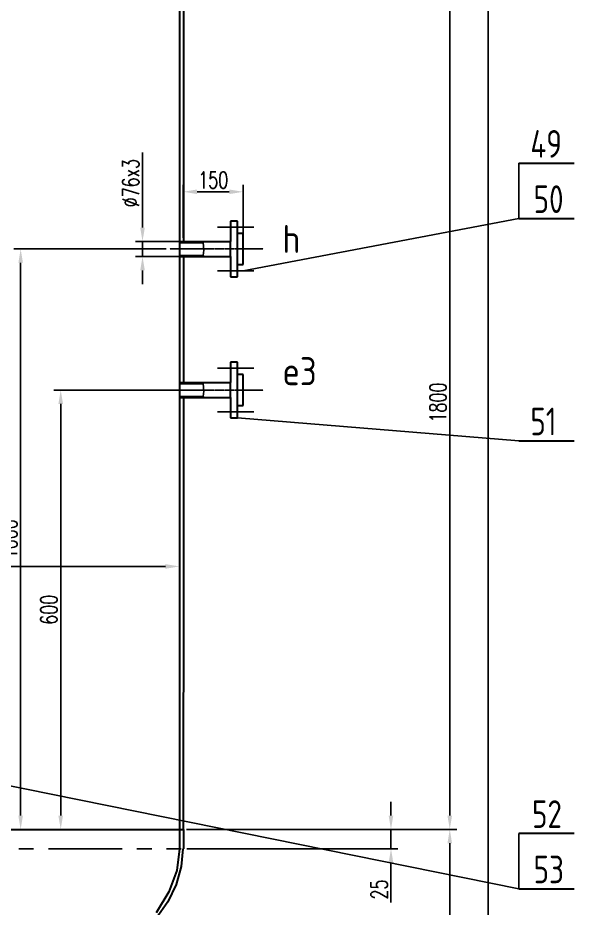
# Model space of a CAD drawing. Extents: x 25064 to 67879, y 10 to 12625.
# Drawn here: x 53509 to 55017, y 2542 to 4956 of the extents above; entities that cross this region are included whole.
import ezdxf

# ---------------------------------------------------------------- set-up
doc = ezdxf.new("R2010")
doc.units = 0
doc.linetypes.add('CENTER1', pattern=[0.75, 0.5, -0.1, 0.05, -0.1])
doc.linetypes.add('PHANTOM2', pattern=[1, 0.5, -0.1, 0.1, -0.1, 0.1, -0.1])
doc.layers.get('DEFPOINTS').update_dxf_attribs({"linetype": 'CONTINUOUS'})
for name, color, linetype in [('1', 2, 'CONTINUOUS'), ('4', 3, 'CENTER1'), ('TEXT', 2, 'CONTINUOUS'), ('图层1', 2, 'CONTINUOUS')]:
    doc.layers.add(name, color=color, linetype=linetype)
doc.layers.add('2', color=1, linetype='CONTINUOUS', lineweight=30)
doc.styles.add('HZTXT', font='txt', dxfattribs={"width": 0.7, "bigfont": 'HZ.SHX'})
doc.styles.add('样式 1', font='gbenor.shx', dxfattribs={"bigfont": 'gbcbig.shx'})
doc.dimstyles.new('1', dxfattribs={"dimscale": 15, "dimtxt": 3, "dimasz": 2.5, "dimexe": 1.25, "dimexo": 0.625, "dimtad": 1, "dimdec": 0, "dimdsep": 46, "dimlunit": 6, "dimtxsty": 'HZTXT', "dimcen": 2.5, "dimclrt": 256, "dimadec": 0, "dimazin": 0, "dimtfac": 1, "dimtdec": 0, "dimtmove": 0, "dimatfit": 3, "dimfxl": 0, "dimtolj": 1, "dimtzin": 0, "dimarcsym": 0})

# ---------------------------------------------------------------- blocks, each defined once
blk = doc.blocks.new('*D26')
at = {"layer": 'DEFPOINTS', "color": 0}
for p in [(53956.7, 2755.8), (52974.8, 2204.3), (54679.8, 2204.3)]:
    blk.add_point(p, dxfattribs=at)
at = {"layer": 'TEXT', "color": 0, "lineweight": -2}
for p, q in [((53966.1, 2755.8), (54698.5, 2755.8)), ((54679.8, 2718.3), (54679.8, 2241.8)), ((52984.2, 2204.3), (54698.5, 2204.3))]:
    blk.add_line(p, q, dxfattribs=at)
at = {"layer": 'TEXT', "color": 0}
for points in [[(54673.5, 2718.3), (54686, 2718.3), (54679.8, 2755.8)], [(54673.5, 2241.8), (54686, 2241.8), (54679.8, 2204.3)]]:
    blk.add_solid(points, dxfattribs=at)
at = {"layer": 'TEXT', "insert": (54647.9, 2480), "char_height": 45, "attachment_point": 5, "rotation": 90, "style": 'HZTXT'}
blk.add_mtext('\\A1;281', dxfattribs=at)
blk = doc.blocks.new('*D32')
at = {"layer": 'DEFPOINTS', "color": 0}
for p in [(54147.3, 2755.8), (53957.8, 2703.6), (54520.5, 2703.6)]:
    blk.add_point(p, dxfattribs=at)
at = {"layer": 'TEXT', "color": 0, "lineweight": -2}
for p, q in [((54520.5, 2793.3), (54520.5, 2830.8)), ((54156.6, 2755.8), (54539.2, 2755.8)), ((54520.5, 2755.8), (54520.5, 2703.6)), ((53967.2, 2703.6), (54539.2, 2703.6)), ((54520.5, 2666.1), (54520.5, 2557.4))]:
    blk.add_line(p, q, dxfattribs=at)
at = {"layer": 'TEXT', "color": 0}
for points in [[(54514.2, 2793.3), (54526.7, 2793.3), (54520.5, 2755.8)], [(54514.2, 2666.1), (54526.7, 2666.1), (54520.5, 2703.6)]]:
    blk.add_solid(points, dxfattribs=at)
at = {"layer": 'TEXT', "insert": (54488.6, 2593), "char_height": 45, "attachment_point": 5, "rotation": 90, "style": 'HZTXT'}
blk.add_mtext('\\A1;25', dxfattribs=at)
blk = doc.blocks.new('*D34')
at = {"layer": 'DEFPOINTS', "color": 0}
for p in [(53039.5, 11468.2), (53077.7, 2062.3), (54783.7, 2062.3)]:
    blk.add_point(p, dxfattribs=at)
at = {"layer": 'TEXT', "color": 0, "lineweight": -2}
for p, q in [((53048.9, 11468.2), (54802.4, 11468.2)), ((54783.7, 11430.7), (54783.7, 2099.8)), ((53087.1, 2062.3), (54802.4, 2062.3))]:
    blk.add_line(p, q, dxfattribs=at)
at = {"layer": 'TEXT', "color": 0}
for points in [[(54777.4, 11430.7), (54789.9, 11430.7), (54783.7, 11468.2)], [(54777.4, 2099.8), (54789.9, 2099.8), (54783.7, 2062.3)]]:
    blk.add_solid(points, dxfattribs=at)
at = {"layer": 'TEXT', "insert": (54751.8, 6765.3), "char_height": 45, "attachment_point": 5, "rotation": 90, "style": 'HZTXT'}
blk.add_mtext('\\A1;{\\fSimSun|b0|i0|c134|p2;～}9074', dxfattribs=at)
blk = doc.blocks.new('*D52')
at = {"layer": 'DEFPOINTS', "color": 0}
for p in [(53947, 3468.8), (52003, 3348.4), (53947, 3348.4)]:
    blk.add_point(p, dxfattribs=at)
at = {"layer": 'TEXT', "color": 0, "lineweight": -2}
for p, q in [((52003, 3357.8), (52003, 3487.5)), ((53947, 3357.8), (53947, 3487.5)), ((52040.5, 3468.8), (53909.5, 3468.8))]:
    blk.add_line(p, q, dxfattribs=at)
at = {"layer": 'TEXT', "color": 0}
for points in [[(52040.5, 3475), (52040.5, 3462.5), (52003, 3468.8)], [(53909.5, 3475), (53909.5, 3462.5), (53947, 3468.8)]]:
    blk.add_solid(points, dxfattribs=at)
at = {"layer": 'TEXT', "insert": (52975, 3500.7), "char_height": 45, "attachment_point": 5, "style": 'HZTXT'}
blk.add_mtext('\\A1;%%C1000', dxfattribs=at)
blk = doc.blocks.new('*D54')
at = {"layer": 'DEFPOINTS', "color": 0}
for p in [(53947, 3946.9), (53625.6, 2755.8), (53957.8, 2755.8)]:
    blk.add_point(p, dxfattribs=at)
at = {"layer": 'TEXT', "color": 0, "lineweight": -2}
for p, q in [((53937.7, 3946.9), (53606.8, 3946.9)), ((53625.6, 3909.4), (53625.6, 2793.3)), ((53948.5, 2755.8), (53606.8, 2755.8))]:
    blk.add_line(p, q, dxfattribs=at)
at = {"layer": 'TEXT', "color": 0}
for points in [[(53619.3, 3909.4), (53631.8, 3909.4), (53625.6, 3946.9)], [(53619.3, 2793.3), (53631.8, 2793.3), (53625.6, 2755.8)]]:
    blk.add_solid(points, dxfattribs=at)
at = {"layer": 'TEXT', "insert": (53593.7, 3351.4), "char_height": 45, "attachment_point": 5, "rotation": 90, "style": 'HZTXT'}
blk.add_mtext('\\A1;600', dxfattribs=at)
blk = doc.blocks.new('*D55')
at = {"layer": 'DEFPOINTS', "color": 0}
for p in [(53921, 4329.2), (53517, 2755.8), (53937.7, 2755.8)]:
    blk.add_point(p, dxfattribs=at)
at = {"layer": 'TEXT', "color": 0, "lineweight": -2}
for p, q in [((53911.7, 4329.2), (53498.3, 4329.2)), ((53517, 4291.7), (53517, 2793.3)), ((53928.3, 2755.8), (53498.3, 2755.8))]:
    blk.add_line(p, q, dxfattribs=at)
at = {"layer": 'TEXT', "color": 0}
for points in [[(53510.8, 4291.7), (53523.3, 4291.7), (53517, 4329.2)], [(53510.8, 2793.3), (53523.3, 2793.3), (53517, 2755.8)]]:
    blk.add_solid(points, dxfattribs=at)
at = {"layer": 'TEXT', "insert": (53485.2, 3542.5), "char_height": 45, "attachment_point": 5, "rotation": 90, "style": 'HZTXT'}
blk.add_mtext('\\A1;1000', dxfattribs=at)
blk = doc.blocks.new('*D56')
at = {"layer": 'DEFPOINTS', "color": 0}
for p in [(53957.8, 5070.3), (53957.8, 2755.8), (54679.8, 2755.8)]:
    blk.add_point(p, dxfattribs=at)
at = {"layer": 'TEXT', "color": 0, "lineweight": -2}
for p, q in [((53967.2, 5070.3), (54698.5, 5070.3)), ((54679.8, 5032.8), (54679.8, 2793.3)), ((53967.2, 2755.8), (54698.5, 2755.8))]:
    blk.add_line(p, q, dxfattribs=at)
at = {"layer": 'TEXT', "color": 0}
for points in [[(54673.5, 5032.8), (54686, 5032.8), (54679.8, 5070.3)], [(54673.5, 2793.3), (54686, 2793.3), (54679.8, 2755.8)]]:
    blk.add_solid(points, dxfattribs=at)
at = {"layer": 'TEXT', "insert": (54647.9, 3913), "char_height": 45, "attachment_point": 5, "rotation": 90, "style": 'HZTXT'}
blk.add_mtext('\\A1;1800', dxfattribs=at)
blk = doc.blocks.new('*D156')
at = {"layer": 'DEFPOINTS', "color": 0}
for p in [(53847.2, 4349.7), (53957.8, 4349.7), (53957.8, 4308.7)]:
    blk.add_point(p, dxfattribs=at)
at = {"layer": '图层1', "color": 0, "lineweight": -2}
for p, q in [((53847.2, 4387.2), (53847.2, 4590.5)), ((53948.5, 4349.7), (53828.5, 4349.7)), ((53847.2, 4308.7), (53847.2, 4349.7)), ((53948.5, 4308.7), (53828.5, 4308.7)), ((53847.2, 4271.2), (53847.2, 4233.7))]:
    blk.add_line(p, q, dxfattribs=at)
at = {"layer": '图层1', "color": 0}
for points in [[(53841, 4387.2), (53853.5, 4387.2), (53847.2, 4349.7)], [(53841, 4271.2), (53853.5, 4271.2), (53847.2, 4308.7)]]:
    blk.add_solid(points, dxfattribs=at)
at = {"layer": '图层1', "insert": (53815.4, 4507.6), "char_height": 45, "attachment_point": 5, "rotation": 90, "style": 'HZTXT'}
blk.add_mtext('\\A1;%%C76x3', dxfattribs=at)
blk = doc.blocks.new('*D157')
at = {"layer": 'DEFPOINTS', "color": 0}
for p in [(54119.8, 4484.2), (53957.8, 4349.7), (54119.8, 4329.2)]:
    blk.add_point(p, dxfattribs=at)
at = {"layer": '图层1', "color": 0, "lineweight": -2}
for p, q in [((53957.8, 4359.1), (53957.8, 4503)), ((54119.8, 4338.6), (54119.8, 4503)), ((53995.3, 4484.2), (54082.3, 4484.2))]:
    blk.add_line(p, q, dxfattribs=at)
at = {"layer": '图层1', "color": 0}
for points in [[(53995.3, 4490.5), (53995.3, 4478), (53957.8, 4484.2)], [(54082.3, 4490.5), (54082.3, 4478), (54119.8, 4484.2)]]:
    blk.add_solid(points, dxfattribs=at)
at = {"layer": '图层1', "insert": (54038.8, 4516.1), "char_height": 45, "attachment_point": 5, "style": 'HZTXT'}
blk.add_mtext('\\A1;150', dxfattribs=at)

msp = doc.modelspace()

# ---------------------------------------------------------------- linework, layer by layer
at = {"layer": '1'}
for p, q in [((54866.88193, 4561.73632), (54866.88193, 4411.73632)), ((54866.88193, 4411.73632), (54119.83687, 4269.74611)), ((54013.24323, 4349.72923), (54011.83749, 4346.4908)), ((54011.83749, 4346.4908), (54013.56832, 4325.93598)), ((54013.56832, 4325.93598), (54011.83837, 4311.92869)), ((54011.83837, 4311.92869), (54013.17548, 4308.68923)), ((54013.24323, 3967.4538), (54011.83749, 3964.21537)), ((54011.83749, 3964.21537), (54013.56832, 3943.66055)), ((54013.56832, 3943.66055), (54011.83837, 3929.65326)), ((54011.83837, 3929.65326), (54013.17548, 3926.4138)), ((54866.88195, 3809.17631), (54104.71997, 3871.33666)), ((54866.88193, 2594.9548), (53096.51608, 2952.77341)), ((54866.88192, 2744.95481), (54866.88192, 2594.95481))]:
    msp.add_line(p, q, dxfattribs=at)
at = {"layer": '2'}
for p, q in [((53947.03054, 5074.57508), (53947.02983, 2755.80757)), ((53957.83629, 5074.57508), (53957.8317, 4349.72741)), ((53947.03651, 4755.28874), (53947.03659, 4663.97535)), ((53957.83042, 4755.28882), (53957.8304, 4663.97598)), ((54866.88195, 4561.73632), (55016.88195, 4561.73632)), ((54104.71589, 4404.81209), (54085.27589, 4404.8116)), ((54085.27589, 4404.8116), (54085.27741, 4349.7316)), ((54104.71674, 4371.33209), (54104.71589, 4404.81209)), ((54866.88195, 4411.73631), (55016.88195, 4411.73631)), ((54119.83674, 4371.33247), (54104.71674, 4371.33209)), ((54104.71899, 4287.09209), (54104.71674, 4371.33209)), ((54119.83899, 4287.09247), (54119.83674, 4371.33247)), ((54119.83886, 4287.09247), (54119.83687, 4371.33247)), ((53947.03555, 4349.72706), (54085.27741, 4349.7316)), ((53947.03557, 4346.48916), (54011.83749, 4346.4908)), ((54085.27845, 4308.6916), (54085.27741, 4349.7316)), ((53947.03572, 4311.92706), (54011.83837, 4311.92869)), ((53947.03573, 4308.68706), (54085.27845, 4308.6916)), ((53957.83144, 4308.68741), (53957.82928, 3967.45198)), ((54085.27845, 4308.6916), (54085.27997, 4253.6116)), ((54104.71899, 4287.09209), (54119.83899, 4287.09247)), ((54104.71997, 4253.61209), (54104.71899, 4287.09209)), ((54085.27997, 4253.6116), (54104.71997, 4253.61209)), ((54104.71589, 4022.53666), (54085.27589, 4022.53617)), ((54085.27589, 4022.53617), (54085.27741, 3967.45617)), ((54104.71674, 3989.05666), (54104.71589, 4022.53666)), ((54119.83674, 3989.05704), (54104.71674, 3989.05666)), ((54104.71899, 3904.81666), (54104.71674, 3989.05666)), ((54119.83899, 3904.81704), (54119.83674, 3989.05704)), ((54119.83886, 3904.81704), (54119.83687, 3989.05704)), ((53947.03555, 3967.45163), (54085.27741, 3967.45617)), ((53947.03557, 3964.21374), (54011.83749, 3964.21537)), ((54085.27845, 3926.41617), (54085.27741, 3967.45617)), ((53947.03572, 3929.65163), (54011.83837, 3929.65326)), ((53947.03573, 3926.41163), (54085.27845, 3926.41617)), ((53957.82902, 3926.41198), (53957.82631, 3499.56633)), ((54085.27845, 3926.41617), (54085.27997, 3871.33617)), ((54104.71899, 3904.81666), (54119.83899, 3904.81704)), ((54104.71997, 3871.33666), (54104.71899, 3904.81666)), ((54085.27997, 3871.33617), (54104.71997, 3871.33666)), ((54866.88195, 3809.17631), (55016.88195, 3809.17631)), ((53957.82631, 3499.56633), (53957.8216, 2755.80757)), ((51992.23943, 2755.80757), (53957.83742, 2755.80757)), ((53947.03802, 2755.80757), (53947.03825, 2703.64346)), ((53957.83742, 2755.80757), (53957.83744, 2703.64346)), ((55016.88192, 2744.95481), (54866.88193, 2744.95481)), ((54866.88193, 2594.9548), (55016.88193, 2594.9548))]:
    msp.add_line(p, q, dxfattribs=at)
at = {"layer": '2', "extrusion": (0, 0, -1)}
for p, q in [((53947.03657, 2703.64346), (53939.9496, 2644.58049)), ((53956.78697, 2703.64346), (53952.15964, 2654.95873)), ((53952.15964, 2654.95873), (53938.35788, 2606.85355)), ((53939.9496, 2644.58049), (53918.79203, 2586.37879)), ((53938.35788, 2606.85355), (53915.59902, 2559.84851)), ((53918.79203, 2586.37879), (53883.87239, 2529.88707)), ((53915.59902, 2559.84851), (53884.18819, 2514.38886))]:
    msp.add_line(p, q, dxfattribs=at)
at = {"layer": '4'}
for p, q in [((54148.52525, 4388.67954), (54050.79252, 4388.67708)), ((54174.41963, 4329.21384), (53921.04136, 4329.20745)), ((54148.52825, 4269.74684), (54050.79552, 4269.74437)), ((54148.52525, 4006.40411), (54050.79252, 4006.40165)), ((54174.41963, 3946.93841), (53921.04136, 3946.93203)), ((54148.52825, 3887.47141), (54050.79552, 3887.46894))]:
    msp.add_line(p, q, dxfattribs=at)
at = {"layer": '4', "linetype": 'PHANTOM2', "ltscale": 400}
msp.add_line((51992.23927, 2703.64346), (53956.7145, 2703.64346), dxfattribs=at)

# ---------------------------------------------------------------- texts
at = {"layer": '1', "style": '样式 1', "width": 0.9}
for s, p in [('49', (54898.20195, 4576.74128)), ('50', (54906.93795, 4426.74127)), ('51', (54898.20195, 3824.18127)), ('52', (54902.56993, 2759.95977)), ('53', (54906.93793, 2609.95976))]:
    msp.add_text(s, height=74.88, dxfattribs=at).set_placement(p)
at = {"layer": 'TEXT', "style": '样式 1'}
for s, p in [('h', (54226.62206, 4318.4111)), ('e3', (54226.62206, 3959.96328))]:
    msp.add_text(s, height=76, dxfattribs=at).set_placement(p)

# ---------------------------------------------------------------- dimensions: what is measured, and where the dimension line sits
at = {"layer": 'TEXT'}
for base, p1, p2, text, picture, middle in [((54783.69308, 2062.3246), (53039.49826, 11468.20469), (53077.73998, 2062.3246), '{\\fSimSun|b0|i0|c134|p2;～}9074', '*D34', (54751.81808, 6765.26465)), ((54520.48494, 2703.64346), (54147.26689, 2755.80757), (53957.83744, 2703.64346), '25', '*D32', (54488.60994, 2593.01846)), ((54679.7979, 2204.25533), (53956.7145, 2755.80757), (52974.84371, 2204.25533), '281', '*D26', (54647.9229, 2480.03145))]:
    dim = msp.add_linear_dim(base=base, p1=p1, p2=p2, angle=90, text=text, dimstyle='1', dxfattribs=at)
    dim.commit()
    dim.dimension.update_dxf_attribs({"geometry": picture, "text_midpoint": middle})
for base, p1, p2, text, picture, middle in [((54679.7979, 2755.80757), (53957.83629, 5070.25507), (53957.83742, 2755.80757), '1800', '*D56', (54647.9229, 3913.03132)), ((53517.03419, 2755.80757), (53921.04136, 4329.20745), (53937.65483, 2755.80757), '1000', '*D55', (53485.15919, 3542.50751)), ((53625.56469, 2755.80757), (53947.03019, 3946.93848), (53957.83742, 2755.80757), '600', '*D54', (53593.68969, 3351.37303))]:
    dim = msp.add_linear_dim(base=base, p1=p1, p2=p2, angle=90, text=text, dimstyle='1', override={"dimfxl": 1.25}, dxfattribs=at)
    dim.commit()
    dim.dimension.update_dxf_attribs({"geometry": picture, "text_midpoint": middle})
dim = msp.add_linear_dim(base=(53947.03008, 3468.78225), p1=(52003.03752, 3348.3857), p2=(53947.03008, 3348.3851), text='%%C1000', dimstyle='1', override={"dimfxl": 1.25}, dxfattribs=at)
dim.commit()
dim.dimension.update_dxf_attribs({"geometry": '*D52', "text_midpoint": (52975.0338, 3500.65725)})
at = {"layer": '图层1'}
dim = msp.add_linear_dim(base=(53847.2386, 4349.72741), p1=(53957.83144, 4308.68741), p2=(53957.83009, 4349.72741), angle=90, text='%%C76x3', dimstyle='1', override={"dimfxl": 1.25}, dxfattribs=at)
dim.commit()
dim.dimension.update_dxf_attribs({"geometry": '*D156', "text_midpoint": (53815.3636, 4507.60241)})
dim = msp.add_linear_dim(base=(54119.83786, 4484.2286), p1=(53957.8317, 4349.72741), p2=(54119.83786, 4329.21247), text='150', dimstyle='1', override={"dimfxl": 1.25}, dxfattribs=at)
dim.commit()
dim.dimension.update_dxf_attribs({"geometry": '*D157', "text_midpoint": (54038.83478, 4516.1036)})

doc.saveas('drawing.dxf')
